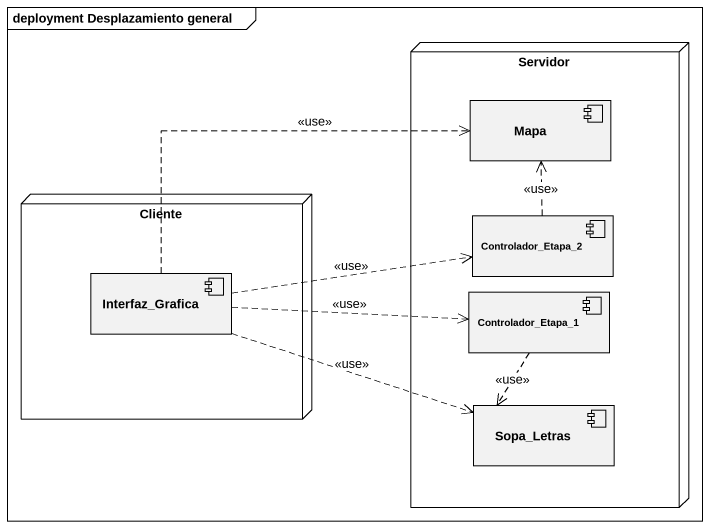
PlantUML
@startuml
mainframe deployment Desplazamiento general
node Servidor {
  component Mapa
  component Controlador_Etapa_2
  component Controlador_Etapa_1
  component Sopa_Letras
}
node Cliente {
  component Interfaz_Grafica
}
Controlador_Etapa_2 .up.> Mapa : <<use>>
Interfaz_Grafica .right.> Mapa : <<use>>
Interfaz_Grafica .right.> Controlador_Etapa_2 : <<use>>
Interfaz_Grafica .right.> Controlador_Etapa_1 : <<use>>
Interfaz_Grafica .right.> Sopa_Letras : <<use>>
Controlador_Etapa_1 ..> Sopa_Letras : <<use>>
@enduml
